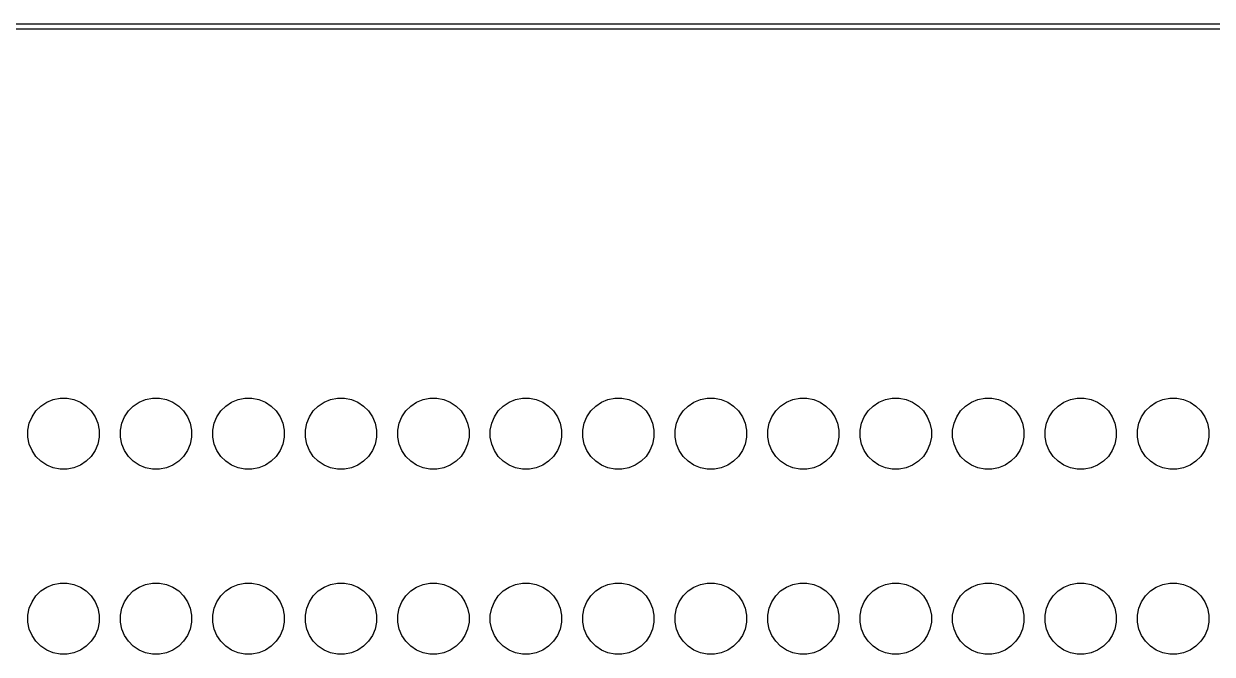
# Model space of a CAD drawing. Extents: x 3.36 to 8.33, y -5.94 to -3.6.
# Drawn here: x 5.657 to 6.922, y -4.27 to -3.599 of the extents above; entities that cross this region are included whole.
import ezdxf

# ---------------------------------------------------------------- set-up
doc = ezdxf.new("R2010")
doc.units = 0
doc.header["$MEASUREMENT"] = 0
doc.layers.add('BLACK', color=7, linetype='CONTINUOUS')

msp = doc.modelspace()

# ---------------------------------------------------------------- linework, layer by layer
at = {"layer": 'BLACK', "linetype": 'CONTINUOUS'}
for p, q in [((3.36629, -3.59941), (8.32663, -3.59941)), ((8.32382, -3.60531), (3.36909, -3.60531)), ((5.66944, -4.01143), (5.67472, -4.00616)), ((5.67472, -4.00616), (5.68092, -4.00201)), ((5.68092, -4.00201), (5.68781, -3.99916)), ((5.68781, -3.99916), (5.69513, -3.9977)), ((5.69513, -3.9977), (5.70259, -3.9977)), ((5.70259, -3.9977), (5.70991, -3.99916)), ((5.70991, -3.99916), (5.7168, -4.00201)), ((5.7168, -4.00201), (5.72301, -4.00616)), ((5.72301, -4.00616), (5.72828, -4.01143)), ((5.76787, -4.01143), (5.77314, -4.00616)), ((5.77314, -4.00616), (5.77935, -4.00201)), ((5.77935, -4.00201), (5.78624, -3.99916)), ((5.78624, -3.99916), (5.79356, -3.9977)), ((5.79356, -3.9977), (5.80102, -3.9977)), ((5.80102, -3.9977), (5.80833, -3.99916)), ((5.80833, -3.99916), (5.81523, -4.00201)), ((5.81523, -4.00201), (5.82143, -4.00616)), ((5.82143, -4.00616), (5.82671, -4.01143)), ((5.86629, -4.01143), (5.87157, -4.00616)), ((5.87157, -4.00616), (5.87777, -4.00201)), ((5.87777, -4.00201), (5.88467, -3.99916)), ((5.88467, -3.99916), (5.89198, -3.9977)), ((5.89198, -3.9977), (5.89944, -3.9977)), ((5.89944, -3.9977), (5.90676, -3.99916)), ((5.90676, -3.99916), (5.91365, -4.00201)), ((5.91365, -4.00201), (5.91986, -4.00616)), ((5.91986, -4.00616), (5.92513, -4.01143)), ((5.96472, -4.01143), (5.96999, -4.00616)), ((5.96999, -4.00616), (5.9762, -4.00201)), ((5.9762, -4.00201), (5.98309, -3.99916)), ((5.98309, -3.99916), (5.99041, -3.9977)), ((5.99041, -3.9977), (5.99787, -3.9977)), ((5.99787, -3.9977), (6.00519, -3.99916)), ((6.00519, -3.99916), (6.01208, -4.00201)), ((6.01208, -4.00201), (6.01828, -4.00616)), ((6.01828, -4.00616), (6.02356, -4.01143)), ((6.06314, -4.01143), (6.06842, -4.00616)), ((6.06842, -4.00616), (6.07462, -4.00201)), ((6.07462, -4.00201), (6.08152, -3.99916)), ((6.08152, -3.99916), (6.08883, -3.9977)), ((6.08883, -3.9977), (6.09629, -3.9977)), ((6.09629, -3.9977), (6.10361, -3.99916)), ((6.10361, -3.99916), (6.1105, -4.00201)), ((6.1105, -4.00201), (6.11671, -4.00616)), ((6.11671, -4.00616), (6.12198, -4.01143)), ((6.16157, -4.01143), (6.16684, -4.00616)), ((6.16684, -4.00616), (6.17305, -4.00201)), ((6.17305, -4.00201), (6.17994, -3.99916)), ((6.17994, -3.99916), (6.18726, -3.9977)), ((6.18726, -3.9977), (6.19472, -3.9977)), ((6.19472, -3.9977), (6.20204, -3.99916)), ((6.20204, -3.99916), (6.20893, -4.00201)), ((6.20893, -4.00201), (6.21513, -4.00616)), ((6.21513, -4.00616), (6.22041, -4.01143)), ((6.25999, -4.01143), (6.26527, -4.00616)), ((6.26527, -4.00616), (6.27147, -4.00201)), ((6.27147, -4.00201), (6.27837, -3.99916)), ((6.27837, -3.99916), (6.28568, -3.9977)), ((6.28568, -3.9977), (6.29314, -3.9977)), ((6.29314, -3.9977), (6.30046, -3.99916)), ((6.30046, -3.99916), (6.30735, -4.00201)), ((6.30735, -4.00201), (6.31356, -4.00616)), ((6.31356, -4.00616), (6.31883, -4.01143)), ((6.35842, -4.01143), (6.3637, -4.00616)), ((6.3637, -4.00616), (6.3699, -4.00201)), ((6.3699, -4.00201), (6.37679, -3.99916)), ((6.37679, -3.99916), (6.38411, -3.9977)), ((6.38411, -3.9977), (6.39157, -3.9977)), ((6.39157, -3.9977), (6.39889, -3.99916)), ((6.39889, -3.99916), (6.40578, -4.00201)), ((6.40578, -4.00201), (6.41198, -4.00616)), ((6.41198, -4.00616), (6.41726, -4.01143)), ((6.45685, -4.01143), (6.46212, -4.00616)), ((6.46212, -4.00616), (6.46832, -4.00201)), ((6.46832, -4.00201), (6.47522, -3.99916)), ((6.47522, -3.99916), (6.48253, -3.9977)), ((6.48253, -3.9977), (6.48999, -3.9977)), ((6.48999, -3.9977), (6.49731, -3.99916)), ((6.49731, -3.99916), (6.5042, -4.00201)), ((6.5042, -4.00201), (6.51041, -4.00616)), ((6.51041, -4.00616), (6.51568, -4.01143)), ((6.55527, -4.01143), (6.56055, -4.00616)), ((6.56055, -4.00616), (6.56675, -4.00201)), ((6.56675, -4.00201), (6.57364, -3.99916)), ((6.57364, -3.99916), (6.58096, -3.9977)), ((6.58096, -3.9977), (6.58842, -3.9977)), ((6.58842, -3.9977), (6.59574, -3.99916)), ((6.59574, -3.99916), (6.60263, -4.00201)), ((6.60263, -4.00201), (6.60883, -4.00616)), ((6.60883, -4.00616), (6.61411, -4.01143)), ((6.6537, -4.01143), (6.65897, -4.00616)), ((6.65897, -4.00616), (6.66517, -4.00201)), ((6.66517, -4.00201), (6.67207, -3.99916)), ((6.67207, -3.99916), (6.67938, -3.9977)), ((6.67938, -3.9977), (6.68684, -3.9977)), ((6.68684, -3.9977), (6.69416, -3.99916)), ((6.69416, -3.99916), (6.70105, -4.00201)), ((6.70105, -4.00201), (6.70726, -4.00616)), ((6.70726, -4.00616), (6.71253, -4.01143)), ((6.75212, -4.01143), (6.7574, -4.00616)), ((6.7574, -4.00616), (6.7636, -4.00201)), ((6.7636, -4.00201), (6.77049, -3.99916)), ((6.77049, -3.99916), (6.77781, -3.9977)), ((6.77781, -3.9977), (6.78527, -3.9977)), ((6.78527, -3.9977), (6.79259, -3.99916)), ((6.79259, -3.99916), (6.79948, -4.00201)), ((6.79948, -4.00201), (6.80568, -4.00616)), ((6.80568, -4.00616), (6.81096, -4.01143)), ((6.85055, -4.01143), (6.85582, -4.00616)), ((6.85582, -4.00616), (6.86202, -4.00201)), ((6.86202, -4.00201), (6.86892, -3.99916)), ((6.86892, -3.99916), (6.87623, -3.9977)), ((6.87623, -3.9977), (6.88369, -3.9977)), ((6.88369, -3.9977), (6.89101, -3.99916)), ((6.89101, -3.99916), (6.8979, -4.00201)), ((6.8979, -4.00201), (6.90411, -4.00616)), ((6.90411, -4.00616), (6.90938, -4.01143)), ((5.66244, -4.02453), (5.6653, -4.01763)), ((5.6653, -4.01763), (5.66944, -4.01143)), ((5.72828, -4.01143), (5.73243, -4.01763)), ((5.73243, -4.01763), (5.73528, -4.02453)), ((5.76087, -4.02453), (5.76372, -4.01763)), ((5.76372, -4.01763), (5.76787, -4.01143)), ((5.82671, -4.01143), (5.83085, -4.01763)), ((5.83085, -4.01763), (5.83371, -4.02453)), ((5.85929, -4.02453), (5.86215, -4.01763)), ((5.86215, -4.01763), (5.86629, -4.01143)), ((5.92513, -4.01143), (5.92928, -4.01763)), ((5.92928, -4.01763), (5.93213, -4.02453)), ((5.95772, -4.02453), (5.96057, -4.01763)), ((5.96057, -4.01763), (5.96472, -4.01143)), ((6.02356, -4.01143), (6.0277, -4.01763)), ((6.0277, -4.01763), (6.03056, -4.02453)), ((6.05614, -4.02453), (6.059, -4.01763)), ((6.059, -4.01763), (6.06314, -4.01143)), ((6.12198, -4.01143), (6.12613, -4.01763)), ((6.12613, -4.01763), (6.12898, -4.02453)), ((6.15457, -4.02453), (6.15742, -4.01763)), ((6.15742, -4.01763), (6.16157, -4.01143)), ((6.22041, -4.01143), (6.22455, -4.01763)), ((6.22455, -4.01763), (6.22741, -4.02453)), ((6.25299, -4.02453), (6.25585, -4.01763)), ((6.25585, -4.01763), (6.25999, -4.01143)), ((6.31883, -4.01143), (6.32298, -4.01763)), ((6.32298, -4.01763), (6.32583, -4.02453)), ((6.35142, -4.02453), (6.35428, -4.01763)), ((6.35428, -4.01763), (6.35842, -4.01143)), ((6.41726, -4.01143), (6.4214, -4.01763)), ((6.4214, -4.01763), (6.42426, -4.02453)), ((6.44985, -4.02453), (6.4527, -4.01763)), ((6.4527, -4.01763), (6.45685, -4.01143)), ((6.51568, -4.01143), (6.51983, -4.01763)), ((6.51983, -4.01763), (6.52268, -4.02453)), ((6.54827, -4.02453), (6.55113, -4.01763)), ((6.55113, -4.01763), (6.55527, -4.01143)), ((6.61411, -4.01143), (6.61825, -4.01763)), ((6.61825, -4.01763), (6.62111, -4.02453)), ((6.6467, -4.02453), (6.64955, -4.01763)), ((6.64955, -4.01763), (6.6537, -4.01143)), ((6.71253, -4.01143), (6.71668, -4.01763)), ((6.71668, -4.01763), (6.71953, -4.02453)), ((6.74512, -4.02453), (6.74798, -4.01763)), ((6.74798, -4.01763), (6.75212, -4.01143)), ((6.81096, -4.01143), (6.8151, -4.01763)), ((6.8151, -4.01763), (6.81796, -4.02453)), ((6.84355, -4.02453), (6.8464, -4.01763)), ((6.8464, -4.01763), (6.85055, -4.01143)), ((6.90938, -4.01143), (6.91353, -4.01763)), ((6.91353, -4.01763), (6.91638, -4.02453)), ((5.66099, -4.03184), (5.66244, -4.02453)), ((5.66099, -4.03931), (5.66099, -4.03184)), ((5.73528, -4.02453), (5.73674, -4.03184)), ((5.73674, -4.03184), (5.73674, -4.03931)), ((5.75941, -4.03184), (5.76087, -4.02453)), ((5.75941, -4.03931), (5.75941, -4.03184)), ((5.83371, -4.02453), (5.83516, -4.03184)), ((5.83516, -4.03184), (5.83516, -4.03931)), ((5.85784, -4.03184), (5.85929, -4.02453)), ((5.85784, -4.03931), (5.85784, -4.03184)), ((5.93213, -4.02453), (5.93359, -4.03184)), ((5.93359, -4.03184), (5.93359, -4.03931)), ((5.95626, -4.03184), (5.95772, -4.02453)), ((5.95626, -4.03931), (5.95626, -4.03184)), ((6.03056, -4.02453), (6.03201, -4.03184)), ((6.03201, -4.03184), (6.03201, -4.03931)), ((6.05469, -4.03184), (6.05614, -4.02453)), ((6.05469, -4.03931), (6.05469, -4.03184)), ((6.12898, -4.02453), (6.13044, -4.03184)), ((6.13044, -4.03184), (6.13044, -4.03931)), ((6.15311, -4.03184), (6.15457, -4.02453)), ((6.15311, -4.03931), (6.15311, -4.03184)), ((6.22741, -4.02453), (6.22886, -4.03184)), ((6.22886, -4.03184), (6.22886, -4.03931)), ((6.25154, -4.03184), (6.25299, -4.02453)), ((6.25154, -4.03931), (6.25154, -4.03184)), ((6.32583, -4.02453), (6.32729, -4.03184)), ((6.32729, -4.03184), (6.32729, -4.03931)), ((6.34996, -4.03184), (6.35142, -4.02453)), ((6.34996, -4.03931), (6.34996, -4.03184)), ((6.42426, -4.02453), (6.42571, -4.03184)), ((6.42571, -4.03184), (6.42571, -4.03931)), ((6.44839, -4.03184), (6.44985, -4.02453)), ((6.44839, -4.03931), (6.44839, -4.03184)), ((6.52268, -4.02453), (6.52414, -4.03184)), ((6.52414, -4.03184), (6.52414, -4.03931)), ((6.54681, -4.03184), (6.54827, -4.02453)), ((6.54681, -4.03931), (6.54681, -4.03184)), ((6.62111, -4.02453), (6.62256, -4.03184)), ((6.62256, -4.03184), (6.62256, -4.03931)), ((6.64524, -4.03184), (6.6467, -4.02453)), ((6.64524, -4.03931), (6.64524, -4.03184)), ((6.71953, -4.02453), (6.72099, -4.03184)), ((6.72099, -4.03184), (6.72099, -4.03931)), ((6.74367, -4.03184), (6.74512, -4.02453)), ((6.74367, -4.03931), (6.74367, -4.03184)), ((6.81796, -4.02453), (6.81941, -4.03184)), ((6.81941, -4.03184), (6.81941, -4.03931)), ((6.84209, -4.03184), (6.84355, -4.02453)), ((6.84209, -4.03931), (6.84209, -4.03184)), ((6.91638, -4.02453), (6.91784, -4.03184)), ((6.91784, -4.03184), (6.91784, -4.03931)), ((5.66244, -4.04662), (5.66099, -4.03931)), ((5.6653, -4.05351), (5.66244, -4.04662)), ((5.73528, -4.04662), (5.73243, -4.05351)), ((5.73674, -4.03931), (5.73528, -4.04662)), ((5.76087, -4.04662), (5.75941, -4.03931)), ((5.76372, -4.05351), (5.76087, -4.04662)), ((5.83371, -4.04662), (5.83085, -4.05351)), ((5.83516, -4.03931), (5.83371, -4.04662)), ((5.85929, -4.04662), (5.85784, -4.03931)), ((5.86215, -4.05351), (5.85929, -4.04662)), ((5.93213, -4.04662), (5.92928, -4.05351)), ((5.93359, -4.03931), (5.93213, -4.04662)), ((5.95772, -4.04662), (5.95626, -4.03931)), ((5.96057, -4.05351), (5.95772, -4.04662)), ((6.03056, -4.04662), (6.0277, -4.05351)), ((6.03201, -4.03931), (6.03056, -4.04662)), ((6.05614, -4.04662), (6.05469, -4.03931)), ((6.059, -4.05351), (6.05614, -4.04662)), ((6.12898, -4.04662), (6.12613, -4.05351)), ((6.13044, -4.03931), (6.12898, -4.04662)), ((6.15457, -4.04662), (6.15311, -4.03931)), ((6.15742, -4.05351), (6.15457, -4.04662)), ((6.22741, -4.04662), (6.22455, -4.05351)), ((6.22886, -4.03931), (6.22741, -4.04662)), ((6.25299, -4.04662), (6.25154, -4.03931)), ((6.25585, -4.05351), (6.25299, -4.04662)), ((6.32583, -4.04662), (6.32298, -4.05351)), ((6.32729, -4.03931), (6.32583, -4.04662)), ((6.35142, -4.04662), (6.34996, -4.03931)), ((6.35428, -4.05351), (6.35142, -4.04662)), ((6.42426, -4.04662), (6.4214, -4.05351)), ((6.42571, -4.03931), (6.42426, -4.04662)), ((6.44985, -4.04662), (6.44839, -4.03931)), ((6.4527, -4.05351), (6.44985, -4.04662)), ((6.52268, -4.04662), (6.51983, -4.05351)), ((6.52414, -4.03931), (6.52268, -4.04662)), ((6.54827, -4.04662), (6.54681, -4.03931)), ((6.55113, -4.05351), (6.54827, -4.04662)), ((6.62111, -4.04662), (6.61825, -4.05351)), ((6.62256, -4.03931), (6.62111, -4.04662)), ((6.6467, -4.04662), (6.64524, -4.03931)), ((6.64955, -4.05351), (6.6467, -4.04662)), ((6.71953, -4.04662), (6.71668, -4.05351)), ((6.72099, -4.03931), (6.71953, -4.04662)), ((6.74512, -4.04662), (6.74367, -4.03931)), ((6.74798, -4.05351), (6.74512, -4.04662)), ((6.81796, -4.04662), (6.8151, -4.05351)), ((6.81941, -4.03931), (6.81796, -4.04662)), ((6.84355, -4.04662), (6.84209, -4.03931)), ((6.8464, -4.05351), (6.84355, -4.04662)), ((6.91638, -4.04662), (6.91353, -4.05351)), ((6.91784, -4.03931), (6.91638, -4.04662)), ((5.66944, -4.05972), (5.6653, -4.05351)), ((5.67472, -4.06499), (5.66944, -4.05972)), ((5.72828, -4.05972), (5.72301, -4.06499)), ((5.73243, -4.05351), (5.72828, -4.05972)), ((5.76787, -4.05972), (5.76372, -4.05351)), ((5.77314, -4.06499), (5.76787, -4.05972)), ((5.82671, -4.05972), (5.82143, -4.06499)), ((5.83085, -4.05351), (5.82671, -4.05972)), ((5.86629, -4.05972), (5.86215, -4.05351)), ((5.87157, -4.06499), (5.86629, -4.05972)), ((5.92513, -4.05972), (5.91986, -4.06499)), ((5.92928, -4.05351), (5.92513, -4.05972)), ((5.96472, -4.05972), (5.96057, -4.05351)), ((5.96999, -4.06499), (5.96472, -4.05972)), ((6.02356, -4.05972), (6.01828, -4.06499)), ((6.0277, -4.05351), (6.02356, -4.05972)), ((6.06314, -4.05972), (6.059, -4.05351)), ((6.06842, -4.06499), (6.06314, -4.05972)), ((6.12198, -4.05972), (6.11671, -4.06499)), ((6.12613, -4.05351), (6.12198, -4.05972)), ((6.16157, -4.05972), (6.15742, -4.05351)), ((6.16684, -4.06499), (6.16157, -4.05972)), ((6.22041, -4.05972), (6.21513, -4.06499)), ((6.22455, -4.05351), (6.22041, -4.05972)), ((6.25999, -4.05972), (6.25585, -4.05351)), ((6.26527, -4.06499), (6.25999, -4.05972)), ((6.31883, -4.05972), (6.31356, -4.06499)), ((6.32298, -4.05351), (6.31883, -4.05972)), ((6.35842, -4.05972), (6.35428, -4.05351)), ((6.3637, -4.06499), (6.35842, -4.05972)), ((6.41726, -4.05972), (6.41198, -4.06499)), ((6.4214, -4.05351), (6.41726, -4.05972)), ((6.45685, -4.05972), (6.4527, -4.05351)), ((6.46212, -4.06499), (6.45685, -4.05972)), ((6.51568, -4.05972), (6.51041, -4.06499)), ((6.51983, -4.05351), (6.51568, -4.05972)), ((6.55527, -4.05972), (6.55113, -4.05351)), ((6.56055, -4.06499), (6.55527, -4.05972)), ((6.61411, -4.05972), (6.60883, -4.06499)), ((6.61825, -4.05351), (6.61411, -4.05972)), ((6.6537, -4.05972), (6.64955, -4.05351)), ((6.65897, -4.06499), (6.6537, -4.05972)), ((6.71253, -4.05972), (6.70726, -4.06499)), ((6.71668, -4.05351), (6.71253, -4.05972)), ((6.75212, -4.05972), (6.74798, -4.05351)), ((6.7574, -4.06499), (6.75212, -4.05972)), ((6.81096, -4.05972), (6.80568, -4.06499)), ((6.8151, -4.05351), (6.81096, -4.05972)), ((6.85055, -4.05972), (6.8464, -4.05351)), ((6.85582, -4.06499), (6.85055, -4.05972)), ((6.90938, -4.05972), (6.90411, -4.06499)), ((6.91353, -4.05351), (6.90938, -4.05972)), ((5.68092, -4.06914), (5.67472, -4.06499)), ((5.68781, -4.07199), (5.68092, -4.06914)), ((5.69513, -4.07345), (5.68781, -4.07199)), ((5.70991, -4.07199), (5.70259, -4.07345)), ((5.7168, -4.06914), (5.70991, -4.07199)), ((5.72301, -4.06499), (5.7168, -4.06914)), ((5.77935, -4.06914), (5.77314, -4.06499)), ((5.78624, -4.07199), (5.77935, -4.06914)), ((5.79356, -4.07345), (5.78624, -4.07199)), ((5.80833, -4.07199), (5.80102, -4.07345)), ((5.81523, -4.06914), (5.80833, -4.07199)), ((5.82143, -4.06499), (5.81523, -4.06914)), ((5.87777, -4.06914), (5.87157, -4.06499)), ((5.88467, -4.07199), (5.87777, -4.06914)), ((5.89198, -4.07345), (5.88467, -4.07199)), ((5.90676, -4.07199), (5.89944, -4.07345)), ((5.91365, -4.06914), (5.90676, -4.07199)), ((5.91986, -4.06499), (5.91365, -4.06914)), ((5.9762, -4.06914), (5.96999, -4.06499)), ((5.98309, -4.07199), (5.9762, -4.06914)), ((5.99041, -4.07345), (5.98309, -4.07199)), ((6.00519, -4.07199), (5.99787, -4.07345)), ((6.01208, -4.06914), (6.00519, -4.07199)), ((6.01828, -4.06499), (6.01208, -4.06914)), ((6.07462, -4.06914), (6.06842, -4.06499)), ((6.08152, -4.07199), (6.07462, -4.06914)), ((6.08883, -4.07345), (6.08152, -4.07199)), ((6.10361, -4.07199), (6.09629, -4.07345)), ((6.1105, -4.06914), (6.10361, -4.07199)), ((6.11671, -4.06499), (6.1105, -4.06914)), ((6.17305, -4.06914), (6.16684, -4.06499)), ((6.17994, -4.07199), (6.17305, -4.06914)), ((6.18726, -4.07345), (6.17994, -4.07199)), ((6.20204, -4.07199), (6.19472, -4.07345)), ((6.20893, -4.06914), (6.20204, -4.07199)), ((6.21513, -4.06499), (6.20893, -4.06914)), ((6.27147, -4.06914), (6.26527, -4.06499)), ((6.27837, -4.07199), (6.27147, -4.06914)), ((6.28568, -4.07345), (6.27837, -4.07199)), ((6.30046, -4.07199), (6.29314, -4.07345)), ((6.30735, -4.06914), (6.30046, -4.07199)), ((6.31356, -4.06499), (6.30735, -4.06914)), ((6.3699, -4.06914), (6.3637, -4.06499)), ((6.37679, -4.07199), (6.3699, -4.06914)), ((6.38411, -4.07345), (6.37679, -4.07199)), ((6.39889, -4.07199), (6.39157, -4.07345)), ((6.40578, -4.06914), (6.39889, -4.07199)), ((6.41198, -4.06499), (6.40578, -4.06914)), ((6.46832, -4.06914), (6.46212, -4.06499)), ((6.47522, -4.07199), (6.46832, -4.06914)), ((6.48253, -4.07345), (6.47522, -4.07199)), ((6.49731, -4.07199), (6.48999, -4.07345)), ((6.5042, -4.06914), (6.49731, -4.07199)), ((6.51041, -4.06499), (6.5042, -4.06914)), ((6.56675, -4.06914), (6.56055, -4.06499)), ((6.57364, -4.07199), (6.56675, -4.06914)), ((6.58096, -4.07345), (6.57364, -4.07199)), ((6.59574, -4.07199), (6.58842, -4.07345)), ((6.60263, -4.06914), (6.59574, -4.07199)), ((6.60883, -4.06499), (6.60263, -4.06914)), ((6.66517, -4.06914), (6.65897, -4.06499)), ((6.67207, -4.07199), (6.66517, -4.06914)), ((6.67938, -4.07345), (6.67207, -4.07199)), ((6.69416, -4.07199), (6.68684, -4.07345)), ((6.70105, -4.06914), (6.69416, -4.07199)), ((6.70726, -4.06499), (6.70105, -4.06914)), ((6.7636, -4.06914), (6.7574, -4.06499)), ((6.77049, -4.07199), (6.7636, -4.06914)), ((6.77781, -4.07345), (6.77049, -4.07199)), ((6.79259, -4.07199), (6.78527, -4.07345)), ((6.79948, -4.06914), (6.79259, -4.07199)), ((6.80568, -4.06499), (6.79948, -4.06914)), ((6.86202, -4.06914), (6.85582, -4.06499)), ((6.86892, -4.07199), (6.86202, -4.06914)), ((6.87623, -4.07345), (6.86892, -4.07199)), ((6.89101, -4.07199), (6.88369, -4.07345)), ((6.8979, -4.06914), (6.89101, -4.07199)), ((6.90411, -4.06499), (6.8979, -4.06914)), ((5.70259, -4.07345), (5.69513, -4.07345)), ((5.80102, -4.07345), (5.79356, -4.07345)), ((5.89944, -4.07345), (5.89198, -4.07345)), ((5.99787, -4.07345), (5.99041, -4.07345)), ((6.09629, -4.07345), (6.08883, -4.07345)), ((6.19472, -4.07345), (6.18726, -4.07345)), ((6.29314, -4.07345), (6.28568, -4.07345)), ((6.39157, -4.07345), (6.38411, -4.07345)), ((6.48999, -4.07345), (6.48253, -4.07345)), ((6.58842, -4.07345), (6.58096, -4.07345)), ((6.68684, -4.07345), (6.67938, -4.07345)), ((6.78527, -4.07345), (6.77781, -4.07345)), ((6.88369, -4.07345), (6.87623, -4.07345)), ((5.67472, -4.20301), (5.68092, -4.19886)), ((5.68092, -4.19886), (5.68781, -4.19601)), ((5.68781, -4.19601), (5.69513, -4.19455)), ((5.69513, -4.19455), (5.70259, -4.19455)), ((5.70259, -4.19455), (5.70991, -4.19601)), ((5.70991, -4.19601), (5.7168, -4.19886)), ((5.7168, -4.19886), (5.72301, -4.20301)), ((5.77314, -4.20301), (5.77935, -4.19886)), ((5.77935, -4.19886), (5.78624, -4.19601)), ((5.78624, -4.19601), (5.79356, -4.19455)), ((5.79356, -4.19455), (5.80102, -4.19455)), ((5.80102, -4.19455), (5.80833, -4.19601)), ((5.80833, -4.19601), (5.81523, -4.19886)), ((5.81523, -4.19886), (5.82143, -4.20301)), ((5.87157, -4.20301), (5.87777, -4.19886)), ((5.87777, -4.19886), (5.88467, -4.19601)), ((5.88467, -4.19601), (5.89198, -4.19455)), ((5.89198, -4.19455), (5.89944, -4.19455)), ((5.89944, -4.19455), (5.90676, -4.19601)), ((5.90676, -4.19601), (5.91365, -4.19886)), ((5.91365, -4.19886), (5.91986, -4.20301)), ((5.96999, -4.20301), (5.9762, -4.19886)), ((5.9762, -4.19886), (5.98309, -4.19601)), ((5.98309, -4.19601), (5.99041, -4.19455)), ((5.99041, -4.19455), (5.99787, -4.19455)), ((5.99787, -4.19455), (6.00519, -4.19601)), ((6.00519, -4.19601), (6.01208, -4.19886)), ((6.01208, -4.19886), (6.01828, -4.20301)), ((6.06842, -4.20301), (6.07462, -4.19886)), ((6.07462, -4.19886), (6.08152, -4.19601)), ((6.08152, -4.19601), (6.08883, -4.19455)), ((6.08883, -4.19455), (6.09629, -4.19455)), ((6.09629, -4.19455), (6.10361, -4.19601)), ((6.10361, -4.19601), (6.1105, -4.19886)), ((6.1105, -4.19886), (6.11671, -4.20301)), ((6.16684, -4.20301), (6.17305, -4.19886)), ((6.17305, -4.19886), (6.17994, -4.19601)), ((6.17994, -4.19601), (6.18726, -4.19455)), ((6.18726, -4.19455), (6.19472, -4.19455)), ((6.19472, -4.19455), (6.20204, -4.19601)), ((6.20204, -4.19601), (6.20893, -4.19886)), ((6.20893, -4.19886), (6.21513, -4.20301)), ((6.26527, -4.20301), (6.27147, -4.19886)), ((6.27147, -4.19886), (6.27837, -4.19601)), ((6.27837, -4.19601), (6.28568, -4.19455)), ((6.28568, -4.19455), (6.29314, -4.19455)), ((6.29314, -4.19455), (6.30046, -4.19601)), ((6.30046, -4.19601), (6.30735, -4.19886)), ((6.30735, -4.19886), (6.31356, -4.20301)), ((6.3637, -4.20301), (6.3699, -4.19886)), ((6.3699, -4.19886), (6.37679, -4.19601)), ((6.37679, -4.19601), (6.38411, -4.19455)), ((6.38411, -4.19455), (6.39157, -4.19455)), ((6.39157, -4.19455), (6.39889, -4.19601)), ((6.39889, -4.19601), (6.40578, -4.19886)), ((6.40578, -4.19886), (6.41198, -4.20301)), ((6.46212, -4.20301), (6.46832, -4.19886)), ((6.46832, -4.19886), (6.47522, -4.19601)), ((6.47522, -4.19601), (6.48253, -4.19455)), ((6.48253, -4.19455), (6.48999, -4.19455)), ((6.48999, -4.19455), (6.49731, -4.19601)), ((6.49731, -4.19601), (6.5042, -4.19886)), ((6.5042, -4.19886), (6.51041, -4.20301)), ((6.56055, -4.20301), (6.56675, -4.19886)), ((6.56675, -4.19886), (6.57364, -4.19601)), ((6.57364, -4.19601), (6.58096, -4.19455)), ((6.58096, -4.19455), (6.58842, -4.19455)), ((6.58842, -4.19455), (6.59574, -4.19601)), ((6.59574, -4.19601), (6.60263, -4.19886)), ((6.60263, -4.19886), (6.60883, -4.20301)), ((6.65897, -4.20301), (6.66517, -4.19886)), ((6.66517, -4.19886), (6.67207, -4.19601)), ((6.67207, -4.19601), (6.67938, -4.19455)), ((6.67938, -4.19455), (6.68684, -4.19455)), ((6.68684, -4.19455), (6.69416, -4.19601)), ((6.69416, -4.19601), (6.70105, -4.19886)), ((6.70105, -4.19886), (6.70726, -4.20301)), ((6.7574, -4.20301), (6.7636, -4.19886)), ((6.7636, -4.19886), (6.77049, -4.19601)), ((6.77049, -4.19601), (6.77781, -4.19455)), ((6.77781, -4.19455), (6.78527, -4.19455)), ((6.78527, -4.19455), (6.79259, -4.19601)), ((6.79259, -4.19601), (6.79948, -4.19886)), ((6.79948, -4.19886), (6.80568, -4.20301)), ((6.85582, -4.20301), (6.86202, -4.19886)), ((6.86202, -4.19886), (6.86892, -4.19601)), ((6.86892, -4.19601), (6.87623, -4.19455)), ((6.87623, -4.19455), (6.88369, -4.19455)), ((6.88369, -4.19455), (6.89101, -4.19601)), ((6.89101, -4.19601), (6.8979, -4.19886)), ((6.8979, -4.19886), (6.90411, -4.20301)), ((5.6653, -4.21449), (5.66944, -4.20828)), ((5.66944, -4.20828), (5.67472, -4.20301)), ((5.72301, -4.20301), (5.72828, -4.20828)), ((5.72828, -4.20828), (5.73243, -4.21449)), ((5.76372, -4.21449), (5.76787, -4.20828)), ((5.76787, -4.20828), (5.77314, -4.20301)), ((5.82143, -4.20301), (5.82671, -4.20828)), ((5.82671, -4.20828), (5.83085, -4.21449)), ((5.86215, -4.21449), (5.86629, -4.20828)), ((5.86629, -4.20828), (5.87157, -4.20301)), ((5.91986, -4.20301), (5.92513, -4.20828)), ((5.92513, -4.20828), (5.92928, -4.21449)), ((5.96057, -4.21449), (5.96472, -4.20828)), ((5.96472, -4.20828), (5.96999, -4.20301)), ((6.01828, -4.20301), (6.02356, -4.20828)), ((6.02356, -4.20828), (6.0277, -4.21449)), ((6.059, -4.21449), (6.06314, -4.20828)), ((6.06314, -4.20828), (6.06842, -4.20301)), ((6.11671, -4.20301), (6.12198, -4.20828)), ((6.12198, -4.20828), (6.12613, -4.21449)), ((6.15742, -4.21449), (6.16157, -4.20828)), ((6.16157, -4.20828), (6.16684, -4.20301)), ((6.21513, -4.20301), (6.22041, -4.20828)), ((6.22041, -4.20828), (6.22455, -4.21449)), ((6.25585, -4.21449), (6.25999, -4.20828)), ((6.25999, -4.20828), (6.26527, -4.20301)), ((6.31356, -4.20301), (6.31883, -4.20828)), ((6.31883, -4.20828), (6.32298, -4.21449)), ((6.35428, -4.21449), (6.35842, -4.20828)), ((6.35842, -4.20828), (6.3637, -4.20301)), ((6.41198, -4.20301), (6.41726, -4.20828)), ((6.41726, -4.20828), (6.4214, -4.21449)), ((6.4527, -4.21449), (6.45685, -4.20828)), ((6.45685, -4.20828), (6.46212, -4.20301)), ((6.51041, -4.20301), (6.51568, -4.20828)), ((6.51568, -4.20828), (6.51983, -4.21449)), ((6.55113, -4.21449), (6.55527, -4.20828)), ((6.55527, -4.20828), (6.56055, -4.20301)), ((6.60883, -4.20301), (6.61411, -4.20828)), ((6.61411, -4.20828), (6.61825, -4.21449)), ((6.64955, -4.21449), (6.6537, -4.20828)), ((6.6537, -4.20828), (6.65897, -4.20301)), ((6.70726, -4.20301), (6.71253, -4.20828)), ((6.71253, -4.20828), (6.71668, -4.21449)), ((6.74798, -4.21449), (6.75212, -4.20828)), ((6.75212, -4.20828), (6.7574, -4.20301)), ((6.80568, -4.20301), (6.81096, -4.20828)), ((6.81096, -4.20828), (6.8151, -4.21449)), ((6.8464, -4.21449), (6.85055, -4.20828)), ((6.85055, -4.20828), (6.85582, -4.20301)), ((6.90411, -4.20301), (6.90938, -4.20828)), ((6.90938, -4.20828), (6.91353, -4.21449)), ((5.66099, -4.22869), (5.66244, -4.22138)), ((5.66244, -4.22138), (5.6653, -4.21449)), ((5.73243, -4.21449), (5.73528, -4.22138)), ((5.73528, -4.22138), (5.73674, -4.22869)), ((5.75941, -4.22869), (5.76087, -4.22138)), ((5.76087, -4.22138), (5.76372, -4.21449)), ((5.83085, -4.21449), (5.83371, -4.22138)), ((5.83371, -4.22138), (5.83516, -4.22869)), ((5.85784, -4.22869), (5.85929, -4.22138)), ((5.85929, -4.22138), (5.86215, -4.21449)), ((5.92928, -4.21449), (5.93213, -4.22138)), ((5.93213, -4.22138), (5.93359, -4.22869)), ((5.95626, -4.22869), (5.95772, -4.22138)), ((5.95772, -4.22138), (5.96057, -4.21449)), ((6.0277, -4.21449), (6.03056, -4.22138)), ((6.03056, -4.22138), (6.03201, -4.22869)), ((6.05469, -4.22869), (6.05614, -4.22138)), ((6.05614, -4.22138), (6.059, -4.21449)), ((6.12613, -4.21449), (6.12898, -4.22138)), ((6.12898, -4.22138), (6.13044, -4.22869)), ((6.15311, -4.22869), (6.15457, -4.22138)), ((6.15457, -4.22138), (6.15742, -4.21449)), ((6.22455, -4.21449), (6.22741, -4.22138)), ((6.22741, -4.22138), (6.22886, -4.22869)), ((6.25154, -4.22869), (6.25299, -4.22138)), ((6.25299, -4.22138), (6.25585, -4.21449)), ((6.32298, -4.21449), (6.32583, -4.22138)), ((6.32583, -4.22138), (6.32729, -4.22869)), ((6.34996, -4.22869), (6.35142, -4.22138)), ((6.35142, -4.22138), (6.35428, -4.21449)), ((6.4214, -4.21449), (6.42426, -4.22138)), ((6.42426, -4.22138), (6.42571, -4.22869)), ((6.44839, -4.22869), (6.44985, -4.22138)), ((6.44985, -4.22138), (6.4527, -4.21449)), ((6.51983, -4.21449), (6.52268, -4.22138)), ((6.52268, -4.22138), (6.52414, -4.22869)), ((6.54681, -4.22869), (6.54827, -4.22138)), ((6.54827, -4.22138), (6.55113, -4.21449)), ((6.61825, -4.21449), (6.62111, -4.22138)), ((6.62111, -4.22138), (6.62256, -4.22869)), ((6.64524, -4.22869), (6.6467, -4.22138)), ((6.6467, -4.22138), (6.64955, -4.21449)), ((6.71668, -4.21449), (6.71953, -4.22138)), ((6.71953, -4.22138), (6.72099, -4.22869)), ((6.74367, -4.22869), (6.74512, -4.22138)), ((6.74512, -4.22138), (6.74798, -4.21449)), ((6.8151, -4.21449), (6.81796, -4.22138)), ((6.81796, -4.22138), (6.81941, -4.22869)), ((6.84209, -4.22869), (6.84355, -4.22138)), ((6.84355, -4.22138), (6.8464, -4.21449)), ((6.91353, -4.21449), (6.91638, -4.22138)), ((6.91638, -4.22138), (6.91784, -4.22869)), ((5.66099, -4.23616), (5.66099, -4.22869)), ((5.66244, -4.24347), (5.66099, -4.23616)), ((5.73674, -4.23616), (5.73528, -4.24347)), ((5.73674, -4.22869), (5.73674, -4.23616)), ((5.75941, -4.23616), (5.75941, -4.22869)), ((5.76087, -4.24347), (5.75941, -4.23616)), ((5.83516, -4.23616), (5.83371, -4.24347)), ((5.83516, -4.22869), (5.83516, -4.23616)), ((5.85784, -4.23616), (5.85784, -4.22869)), ((5.85929, -4.24347), (5.85784, -4.23616)), ((5.93359, -4.23616), (5.93213, -4.24347)), ((5.93359, -4.22869), (5.93359, -4.23616)), ((5.95626, -4.23616), (5.95626, -4.22869)), ((5.95772, -4.24347), (5.95626, -4.23616)), ((6.03201, -4.23616), (6.03056, -4.24347)), ((6.03201, -4.22869), (6.03201, -4.23616)), ((6.05469, -4.23616), (6.05469, -4.22869)), ((6.05614, -4.24347), (6.05469, -4.23616)), ((6.13044, -4.23616), (6.12898, -4.24347)), ((6.13044, -4.22869), (6.13044, -4.23616)), ((6.15311, -4.23616), (6.15311, -4.22869)), ((6.15457, -4.24347), (6.15311, -4.23616)), ((6.22886, -4.23616), (6.22741, -4.24347)), ((6.22886, -4.22869), (6.22886, -4.23616)), ((6.25154, -4.23616), (6.25154, -4.22869)), ((6.25299, -4.24347), (6.25154, -4.23616)), ((6.32729, -4.23616), (6.32583, -4.24347)), ((6.32729, -4.22869), (6.32729, -4.23616)), ((6.34996, -4.23616), (6.34996, -4.22869)), ((6.35142, -4.24347), (6.34996, -4.23616)), ((6.42571, -4.23616), (6.42426, -4.24347)), ((6.42571, -4.22869), (6.42571, -4.23616)), ((6.44839, -4.23616), (6.44839, -4.22869)), ((6.44985, -4.24347), (6.44839, -4.23616)), ((6.52414, -4.23616), (6.52268, -4.24347)), ((6.52414, -4.22869), (6.52414, -4.23616)), ((6.54681, -4.23616), (6.54681, -4.22869)), ((6.54827, -4.24347), (6.54681, -4.23616)), ((6.62256, -4.23616), (6.62111, -4.24347)), ((6.62256, -4.22869), (6.62256, -4.23616)), ((6.64524, -4.23616), (6.64524, -4.22869)), ((6.6467, -4.24347), (6.64524, -4.23616)), ((6.72099, -4.23616), (6.71953, -4.24347)), ((6.72099, -4.22869), (6.72099, -4.23616)), ((6.74367, -4.23616), (6.74367, -4.22869)), ((6.74512, -4.24347), (6.74367, -4.23616)), ((6.81941, -4.23616), (6.81796, -4.24347)), ((6.81941, -4.22869), (6.81941, -4.23616)), ((6.84209, -4.23616), (6.84209, -4.22869)), ((6.84355, -4.24347), (6.84209, -4.23616)), ((6.91784, -4.23616), (6.91638, -4.24347)), ((6.91784, -4.22869), (6.91784, -4.23616)), ((5.6653, -4.25037), (5.66244, -4.24347)), ((5.73528, -4.24347), (5.73243, -4.25037)), ((5.76372, -4.25037), (5.76087, -4.24347)), ((5.83371, -4.24347), (5.83085, -4.25037)), ((5.86215, -4.25037), (5.85929, -4.24347)), ((5.93213, -4.24347), (5.92928, -4.25037)), ((5.96057, -4.25037), (5.95772, -4.24347)), ((6.03056, -4.24347), (6.0277, -4.25037)), ((6.059, -4.25037), (6.05614, -4.24347)), ((6.12898, -4.24347), (6.12613, -4.25037)), ((6.15742, -4.25037), (6.15457, -4.24347)), ((6.22741, -4.24347), (6.22455, -4.25037)), ((6.25585, -4.25037), (6.25299, -4.24347)), ((6.32583, -4.24347), (6.32298, -4.25037)), ((6.35428, -4.25037), (6.35142, -4.24347)), ((6.42426, -4.24347), (6.4214, -4.25037)), ((6.4527, -4.25037), (6.44985, -4.24347)), ((6.52268, -4.24347), (6.51983, -4.25037)), ((6.55113, -4.25037), (6.54827, -4.24347)), ((6.62111, -4.24347), (6.61825, -4.25037)), ((6.64955, -4.25037), (6.6467, -4.24347)), ((6.71953, -4.24347), (6.71668, -4.25037)), ((6.74798, -4.25037), (6.74512, -4.24347)), ((6.81796, -4.24347), (6.8151, -4.25037)), ((6.8464, -4.25037), (6.84355, -4.24347)), ((6.91638, -4.24347), (6.91353, -4.25037)), ((5.66944, -4.25657), (5.6653, -4.25037)), ((5.67472, -4.26184), (5.66944, -4.25657)), ((5.68092, -4.26599), (5.67472, -4.26184)), ((5.72301, -4.26184), (5.7168, -4.26599)), ((5.72828, -4.25657), (5.72301, -4.26184)), ((5.73243, -4.25037), (5.72828, -4.25657)), ((5.76787, -4.25657), (5.76372, -4.25037)), ((5.77314, -4.26184), (5.76787, -4.25657)), ((5.77935, -4.26599), (5.77314, -4.26184)), ((5.82143, -4.26184), (5.81523, -4.26599)), ((5.82671, -4.25657), (5.82143, -4.26184)), ((5.83085, -4.25037), (5.82671, -4.25657)), ((5.86629, -4.25657), (5.86215, -4.25037)), ((5.87157, -4.26184), (5.86629, -4.25657)), ((5.87777, -4.26599), (5.87157, -4.26184)), ((5.91986, -4.26184), (5.91365, -4.26599)), ((5.92513, -4.25657), (5.91986, -4.26184)), ((5.92928, -4.25037), (5.92513, -4.25657)), ((5.96472, -4.25657), (5.96057, -4.25037)), ((5.96999, -4.26184), (5.96472, -4.25657)), ((5.9762, -4.26599), (5.96999, -4.26184)), ((6.01828, -4.26184), (6.01208, -4.26599)), ((6.02356, -4.25657), (6.01828, -4.26184)), ((6.0277, -4.25037), (6.02356, -4.25657)), ((6.06314, -4.25657), (6.059, -4.25037)), ((6.06842, -4.26184), (6.06314, -4.25657)), ((6.07462, -4.26599), (6.06842, -4.26184)), ((6.11671, -4.26184), (6.1105, -4.26599)), ((6.12198, -4.25657), (6.11671, -4.26184)), ((6.12613, -4.25037), (6.12198, -4.25657)), ((6.16157, -4.25657), (6.15742, -4.25037)), ((6.16684, -4.26184), (6.16157, -4.25657)), ((6.17305, -4.26599), (6.16684, -4.26184)), ((6.21513, -4.26184), (6.20893, -4.26599)), ((6.22041, -4.25657), (6.21513, -4.26184)), ((6.22455, -4.25037), (6.22041, -4.25657)), ((6.25999, -4.25657), (6.25585, -4.25037)), ((6.26527, -4.26184), (6.25999, -4.25657)), ((6.27147, -4.26599), (6.26527, -4.26184)), ((6.31356, -4.26184), (6.30735, -4.26599)), ((6.31883, -4.25657), (6.31356, -4.26184)), ((6.32298, -4.25037), (6.31883, -4.25657)), ((6.35842, -4.25657), (6.35428, -4.25037)), ((6.3637, -4.26184), (6.35842, -4.25657)), ((6.3699, -4.26599), (6.3637, -4.26184)), ((6.41198, -4.26184), (6.40578, -4.26599)), ((6.41726, -4.25657), (6.41198, -4.26184)), ((6.4214, -4.25037), (6.41726, -4.25657)), ((6.45685, -4.25657), (6.4527, -4.25037)), ((6.46212, -4.26184), (6.45685, -4.25657)), ((6.46832, -4.26599), (6.46212, -4.26184)), ((6.51041, -4.26184), (6.5042, -4.26599)), ((6.51568, -4.25657), (6.51041, -4.26184)), ((6.51983, -4.25037), (6.51568, -4.25657)), ((6.55527, -4.25657), (6.55113, -4.25037)), ((6.56055, -4.26184), (6.55527, -4.25657)), ((6.56675, -4.26599), (6.56055, -4.26184)), ((6.60883, -4.26184), (6.60263, -4.26599)), ((6.61411, -4.25657), (6.60883, -4.26184)), ((6.61825, -4.25037), (6.61411, -4.25657)), ((6.6537, -4.25657), (6.64955, -4.25037)), ((6.65897, -4.26184), (6.6537, -4.25657)), ((6.66517, -4.26599), (6.65897, -4.26184)), ((6.70726, -4.26184), (6.70105, -4.26599)), ((6.71253, -4.25657), (6.70726, -4.26184)), ((6.71668, -4.25037), (6.71253, -4.25657)), ((6.75212, -4.25657), (6.74798, -4.25037)), ((6.7574, -4.26184), (6.75212, -4.25657)), ((6.7636, -4.26599), (6.7574, -4.26184)), ((6.80568, -4.26184), (6.79948, -4.26599)), ((6.81096, -4.25657), (6.80568, -4.26184)), ((6.8151, -4.25037), (6.81096, -4.25657)), ((6.85055, -4.25657), (6.8464, -4.25037)), ((6.85582, -4.26184), (6.85055, -4.25657)), ((6.86202, -4.26599), (6.85582, -4.26184)), ((6.90411, -4.26184), (6.8979, -4.26599)), ((6.90938, -4.25657), (6.90411, -4.26184)), ((6.91353, -4.25037), (6.90938, -4.25657)), ((5.68781, -4.26884), (5.68092, -4.26599)), ((5.69513, -4.2703), (5.68781, -4.26884)), ((5.70259, -4.2703), (5.69513, -4.2703)), ((5.70991, -4.26884), (5.70259, -4.2703)), ((5.7168, -4.26599), (5.70991, -4.26884)), ((5.78624, -4.26884), (5.77935, -4.26599)), ((5.79356, -4.2703), (5.78624, -4.26884)), ((5.80102, -4.2703), (5.79356, -4.2703)), ((5.80833, -4.26884), (5.80102, -4.2703)), ((5.81523, -4.26599), (5.80833, -4.26884)), ((5.88467, -4.26884), (5.87777, -4.26599)), ((5.89198, -4.2703), (5.88467, -4.26884)), ((5.89944, -4.2703), (5.89198, -4.2703)), ((5.90676, -4.26884), (5.89944, -4.2703)), ((5.91365, -4.26599), (5.90676, -4.26884)), ((5.98309, -4.26884), (5.9762, -4.26599)), ((5.99041, -4.2703), (5.98309, -4.26884)), ((5.99787, -4.2703), (5.99041, -4.2703)), ((6.00519, -4.26884), (5.99787, -4.2703)), ((6.01208, -4.26599), (6.00519, -4.26884)), ((6.08152, -4.26884), (6.07462, -4.26599)), ((6.08883, -4.2703), (6.08152, -4.26884)), ((6.09629, -4.2703), (6.08883, -4.2703)), ((6.10361, -4.26884), (6.09629, -4.2703)), ((6.1105, -4.26599), (6.10361, -4.26884)), ((6.17994, -4.26884), (6.17305, -4.26599)), ((6.18726, -4.2703), (6.17994, -4.26884)), ((6.19472, -4.2703), (6.18726, -4.2703)), ((6.20204, -4.26884), (6.19472, -4.2703)), ((6.20893, -4.26599), (6.20204, -4.26884)), ((6.27837, -4.26884), (6.27147, -4.26599)), ((6.28568, -4.2703), (6.27837, -4.26884)), ((6.29314, -4.2703), (6.28568, -4.2703)), ((6.30046, -4.26884), (6.29314, -4.2703)), ((6.30735, -4.26599), (6.30046, -4.26884)), ((6.37679, -4.26884), (6.3699, -4.26599)), ((6.38411, -4.2703), (6.37679, -4.26884)), ((6.39157, -4.2703), (6.38411, -4.2703)), ((6.39889, -4.26884), (6.39157, -4.2703)), ((6.40578, -4.26599), (6.39889, -4.26884)), ((6.47522, -4.26884), (6.46832, -4.26599)), ((6.48253, -4.2703), (6.47522, -4.26884)), ((6.48999, -4.2703), (6.48253, -4.2703)), ((6.49731, -4.26884), (6.48999, -4.2703)), ((6.5042, -4.26599), (6.49731, -4.26884)), ((6.57364, -4.26884), (6.56675, -4.26599)), ((6.58096, -4.2703), (6.57364, -4.26884)), ((6.58842, -4.2703), (6.58096, -4.2703)), ((6.59574, -4.26884), (6.58842, -4.2703)), ((6.60263, -4.26599), (6.59574, -4.26884)), ((6.67207, -4.26884), (6.66517, -4.26599)), ((6.67938, -4.2703), (6.67207, -4.26884)), ((6.68684, -4.2703), (6.67938, -4.2703)), ((6.69416, -4.26884), (6.68684, -4.2703)), ((6.70105, -4.26599), (6.69416, -4.26884)), ((6.77049, -4.26884), (6.7636, -4.26599)), ((6.77781, -4.2703), (6.77049, -4.26884)), ((6.78527, -4.2703), (6.77781, -4.2703)), ((6.79259, -4.26884), (6.78527, -4.2703)), ((6.79948, -4.26599), (6.79259, -4.26884)), ((6.86892, -4.26884), (6.86202, -4.26599)), ((6.87623, -4.2703), (6.86892, -4.26884)), ((6.88369, -4.2703), (6.87623, -4.2703)), ((6.89101, -4.26884), (6.88369, -4.2703)), ((6.8979, -4.26599), (6.89101, -4.26884))]:
    msp.add_line(p, q, dxfattribs=at)

doc.saveas('drawing.dxf')
